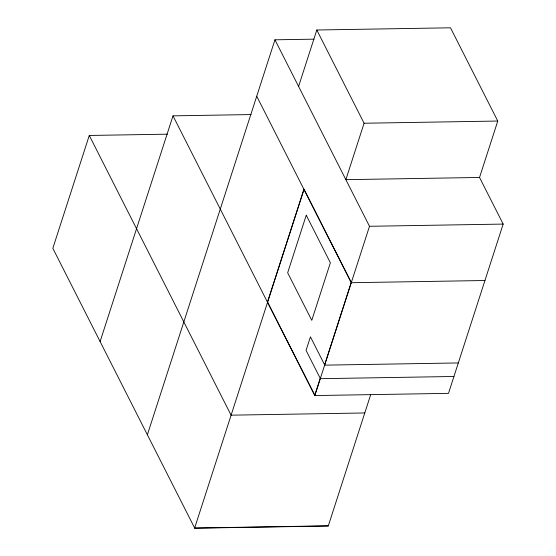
<?xml version="1.0" encoding="UTF-8"?>
<svg xmlns="http://www.w3.org/2000/svg" width="556" height="556" viewBox="0 0 556 556"><rect width="100%" height="100%" fill="white"/><g stroke="black" fill="none" stroke-linecap="round" stroke-linejoin="round"><path stroke-width="0.83" d="M167.398 134.177L89.273 135.462L52.827 248.31L194.649 528.026L328.325 525.823L370.63 394.85M100.101 341.551L172.999 115.85L251.124 114.564M147.375 434.785L274.949 39.81L314.008 39.163M298.586 86.43L316.809 30.003L450.492 27.8L497.766 121.041L479.536 177.461L503.173 224.082L448.497 393.356L314.821 395.559L172.999 115.85M194.649 528.026L304 189.471M316.809 30.003L364.083 123.237L345.86 179.664L479.536 177.461M314.821 395.559L369.497 226.285L274.949 39.81M364.083 123.237L497.766 121.041M369.497 226.285L503.173 224.082M484.95 280.509L351.274 282.712L256.726 96.237M324.648 365.146L458.325 362.943M320.27 378.685L453.953 376.481M364.778 412.969L231.094 415.172L89.273 135.462M194.739 528.2L328.415 525.997M303.972 189.158L267.519 302.005L314.793 395.247L320.242 378.372L306.064 350.398L310.436 336.853L324.621 364.826L351.246 282.392L303.972 189.158M306.259 215.221L287.667 272.774L311.777 320.325L330.368 262.773L306.259 215.221"/></g></svg>
